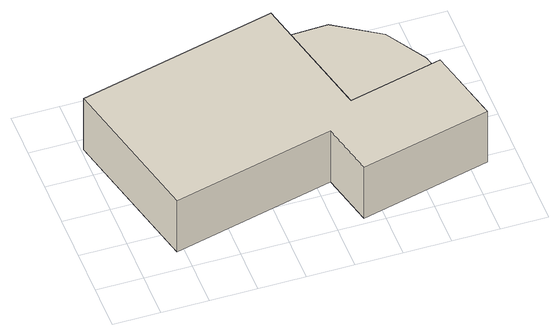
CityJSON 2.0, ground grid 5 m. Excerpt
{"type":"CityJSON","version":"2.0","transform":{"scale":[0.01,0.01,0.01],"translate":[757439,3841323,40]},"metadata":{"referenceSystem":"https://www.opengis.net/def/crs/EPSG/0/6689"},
"CityObjects":{
"building1":{"type":"Building","attributes":{"name":"県立万葉公園管理センター","class":"3001","usage":"461","measuredHeight":10.3,"BuildingDetailAttribute.totalFloorArea":-9999,"BuildingDetailAttribute.buildingFootprintArea":-9999,"BuildingDetailAttribute.buildingStructureType":"611","BuildingDetailAttribute.buildingStructureOrgType":"28","BuildingDetailAttribute.orgUsage":"Null","BuildingDetailAttribute.surveyYear":"0001","BuildingIDAttribute.prefecture":"32","BuildingIDAttribute.city":"32204"},"geometry":[{"type":"Solid","lod":"1","boundaries":[[[[0,1,2,3,4,5,6,7,8]],[[7,9,10,8]],[[6,11,9,7]],[[5,12,11,6]],[[4,13,12,5]],[[3,14,13,4]],[[2,15,14,3]],[[1,16,15,2]],[[0,17,16,1]],[[8,10,17,0]],[[9,11,12,13,14,15,16,17,10]]]]}]},
"building2":{"type":"Building","attributes":{"class":"3001","usage":"461","measuredHeight":8,"BuildingDetailAttribute.totalFloorArea":-9999,"BuildingDetailAttribute.buildingFootprintArea":-9999,"BuildingDetailAttribute.buildingStructureType":"611","BuildingDetailAttribute.buildingStructureOrgType":"28","BuildingDetailAttribute.orgUsage":"Null","BuildingDetailAttribute.surveyYear":"0001","BuildingIDAttribute.prefecture":"32","BuildingIDAttribute.city":"32204"},"geometry":[{"type":"Solid","lod":"1","boundaries":[[[[18,19,20,21,22,23]],[[22,24,25,23]],[[21,26,24,22]],[[20,27,26,21]],[[19,28,27,20]],[[18,29,28,19]],[[23,25,29,18]],[[24,26,27,28,29,25]]]]}]}
},
"vertices":[
[2175,2207,26],[2472,986,26],[3480,1232,26],[3680,411,26],[2291,73,26],[2149,656,26],[418,235,26],[21,1866,26],[2133,2380,26],[21,1866,726],[2133,2380,726],[418,235,726],[2149,656,726],[2291,73,726],[3680,411,726],[3480,1232,726],[2472,986,726],[2175,2207,726],
[2671,2223,56],[3154,1914,56],[3423,1475,56],[3480,1232,56],[2472,986,56],[2175,2207,56],[2472,986,540],[2175,2207,540],[3480,1232,540],[3423,1475,540],[3154,1914,540],[2671,2223,540]
]}
